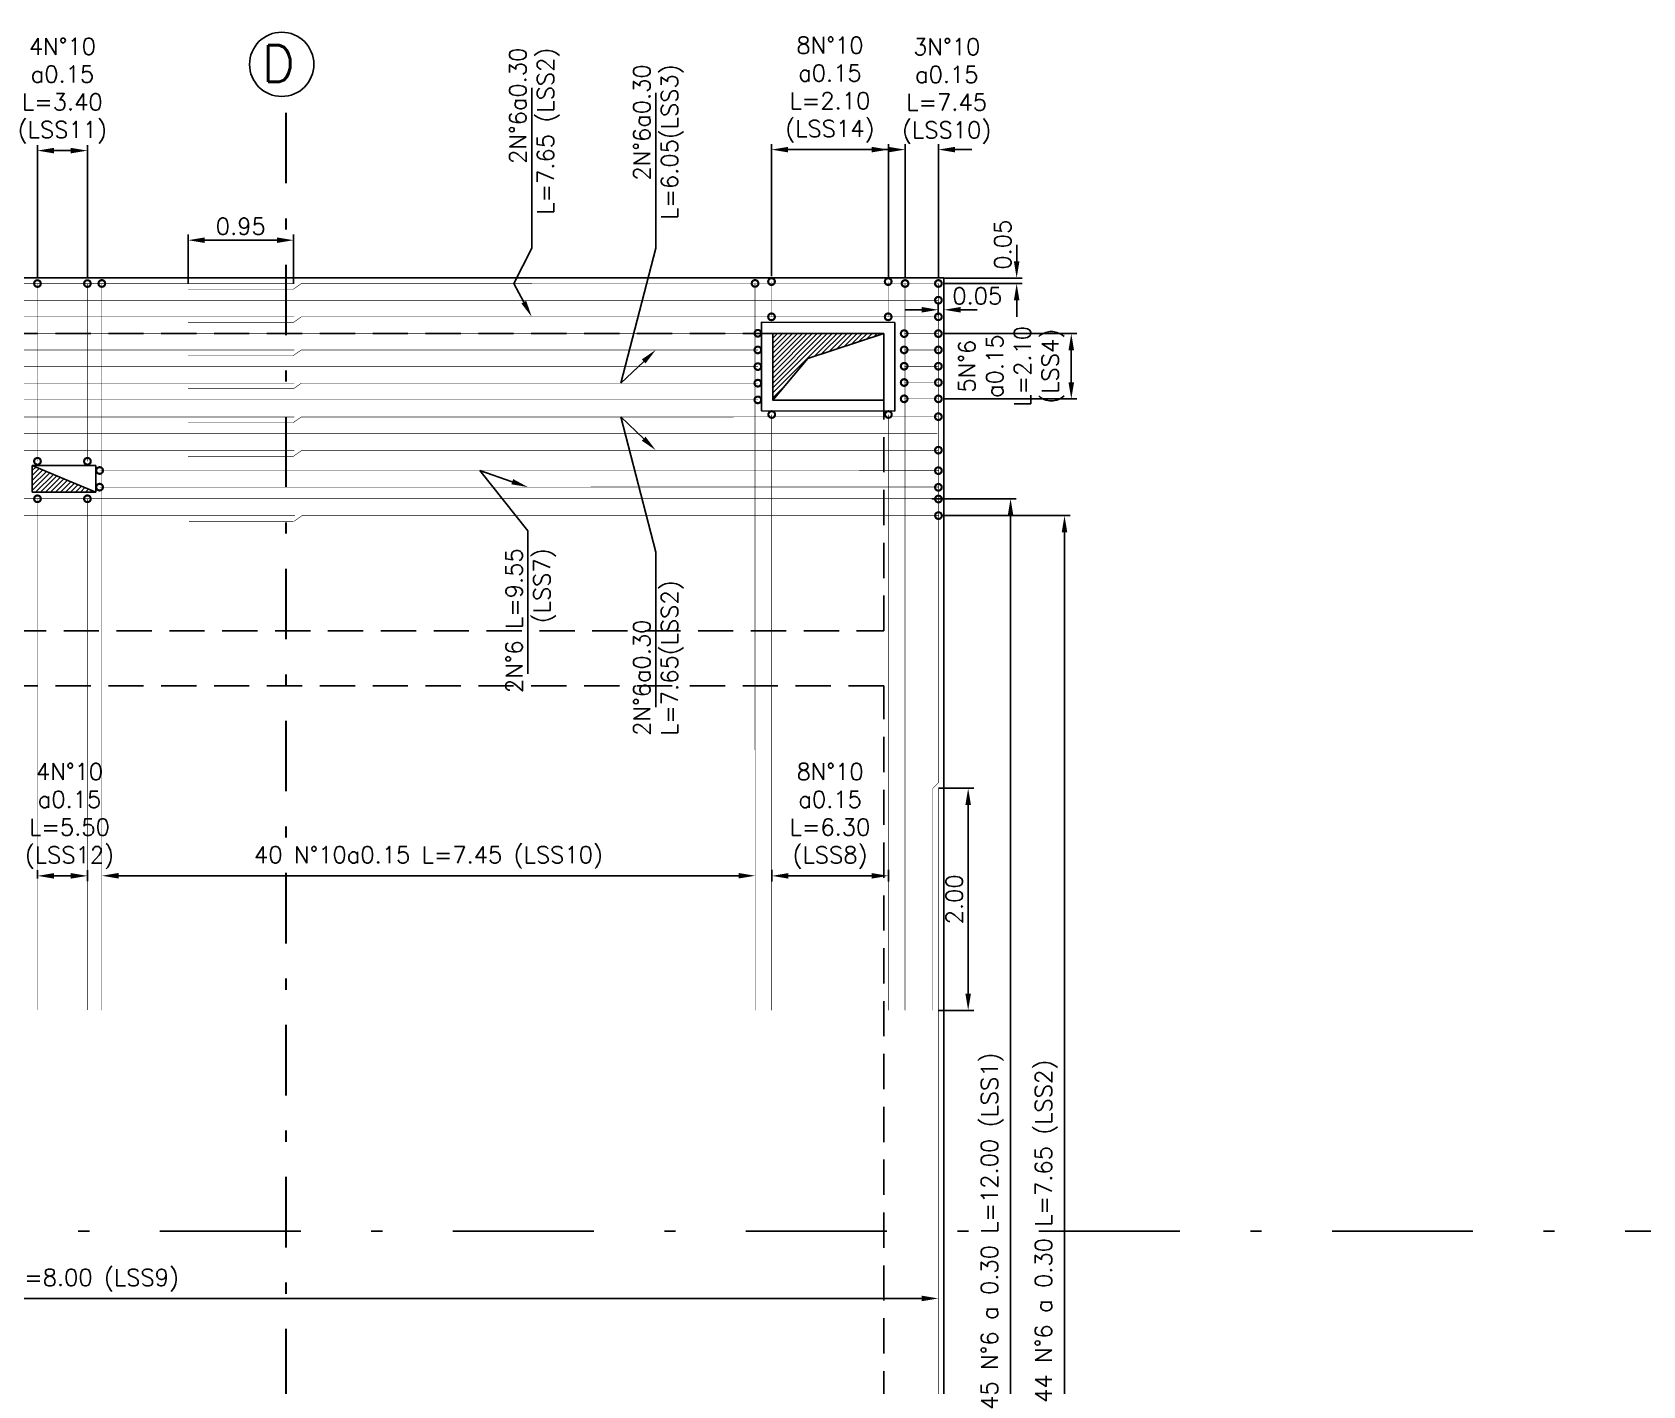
# Model space of a CAD drawing. Header units: metres. Extents: x 1080594 to 1081411, y 976871 to 977162.
# Drawn here: x 1080977.37 to 1080991.88, y 977038.03 to 977050.22 of the extents above; entities that cross this region are included whole.
import ezdxf
from ezdxf import colors
from ezdxf.entities.mleader import LeaderData, LeaderLine
from ezdxf.math import Vec2, Vec3

# ---------------------------------------------------------------- set-up
doc = ezdxf.new("R2010")
doc.units = ezdxf.units.M
doc.header["$LTSCALE"] = 25.4
doc.linetypes.add('DASHDOT', pattern=[1, 0.5, -0.25, 0, -0.25])
doc.linetypes.add('HIDDEN', pattern=[0.375, 0.25, -0.125])
for name, color, linetype in [('CIRCULOCONTRAP', 130, 'Continuous'), ('CONTRAPESO', 3, 'Continuous'), ('DIMCONTRAPESO', 1, 'Continuous'), ('EJE PUENTE', 41, 'DASHDOT'), ('PROY', 9, 'HIDDEN'), ('R175COTR', 7, 'Continuous'), ('REF', 6, 'Continuous')]:
    doc.layers.add(name, color=color, linetype=linetype)
for name, color, linetype, lineweight in [('COTA', 1, 'Continuous', 30), ('COTACIM', 20, 'Continuous', 5), ('EJECONTRAPESO', 41, 'DASHDOT', 30)]:
    doc.layers.add(name, color=color, linetype=linetype, lineweight=lineweight)
doc.styles.add('romans', font='romans.shx')
doc.dimstyles.new('Copy 75', dxfattribs={"dimtxt": 0.15, "dimasz": 0.15, "dimexe": 0.05, "dimexo": 0.05, "dimgap": 0.05, "dimtad": 1, "dimzin": 0, "dimdsep": 46, "dimtxsty": 'romans', "dimcen": 0.002, "dimclrd": 1, "dimclre": 1, "dimclrt": 3, "dimadec": 4, "dimazin": 0, "dimtfac": 1, "dimtofl": 0, "dimtmove": 1, "dimatfit": 3, "dimfxl": 1, "dimtolj": 1, "dimtzin": 0, "dimarcsym": 1})

# ---------------------------------------------------------------- blocks, each defined once
blk = doc.blocks.new('*D1528')
at = {"layer": 'Defpoints', "color": 0, "transparency": 16777216}
for p in [(1080985.523, 977045.868), (1080985.533, 977032.97), (1080986.668, 977032.97)]:
    blk.add_point(p, dxfattribs=at)
at = {"layer": 'DIMCONTRAPESO', "color": 1, "lineweight": -2, "transparency": 16777216}
for p, q in [((1080985.573, 977045.868), (1080986.718, 977045.868)), ((1080986.668, 977045.718), (1080986.668, 977033.12)), ((1080985.583, 977032.97), (1080986.718, 977032.97))]:
    blk.add_line(p, q, dxfattribs=at)
at = {"layer": 'DIMCONTRAPESO', "color": 1, "transparency": 16777216}
for points in [[(1080986.643, 977045.718), (1080986.693, 977045.718), (1080986.668, 977045.868)], [(1080986.643, 977033.12), (1080986.693, 977033.12), (1080986.668, 977032.97)]]:
    blk.add_solid(points, dxfattribs=at)
at = {"layer": 'DIMCONTRAPESO', "color": 3, "transparency": 16777216, "insert": (1080986.504, 977039.419), "char_height": 0.15, "attachment_point": 5, "rotation": 90, "style": 'romans'}
blk.add_mtext('\\A1;44 N°6 a 0.30 L=7.65 (LSS2)', dxfattribs=at)
blk = doc.blocks.new('*D1529')
at = {"layer": 'Defpoints', "color": 0, "transparency": 16777216}
for p in [(1080985.424, 977046.02), (1080985.532, 977032.82), (1080986.182, 977032.82)]:
    blk.add_point(p, dxfattribs=at)
at = {"layer": 'DIMCONTRAPESO', "color": 1, "lineweight": -2, "transparency": 16777216}
for p, q in [((1080985.474, 977046.02), (1080986.232, 977046.02)), ((1080986.182, 977045.87), (1080986.182, 977032.97)), ((1080985.582, 977032.82), (1080986.232, 977032.82))]:
    blk.add_line(p, q, dxfattribs=at)
at = {"layer": 'DIMCONTRAPESO', "color": 1, "transparency": 16777216}
for points in [[(1080986.157, 977045.87), (1080986.207, 977045.87), (1080986.182, 977046.02)], [(1080986.157, 977032.97), (1080986.207, 977032.97), (1080986.182, 977032.82)]]:
    blk.add_solid(points, dxfattribs=at)
at = {"layer": 'DIMCONTRAPESO', "color": 3, "transparency": 16777216, "insert": (1080986.017, 977039.42), "char_height": 0.15, "attachment_point": 5, "rotation": 90, "style": 'romans'}
blk.add_mtext('\\A1;45 N°6 a 0.30 L=12.00 (LSS1)', dxfattribs=at)
blk = doc.blocks.new('*D1532')
at = {"layer": 'Defpoints', "color": 0, "transparency": 16777216}
for p in [(1080968.629, 977038.814), (1080968.629, 977038.814), (1080985.532, 977038.814)]:
    blk.add_point(p, dxfattribs=at)
at = {"layer": 'DIMCONTRAPESO', "color": 1, "lineweight": -2, "transparency": 16777216}
for p, q in [((1080985.382, 977038.814), (1080968.779, 977038.814)), ((1080985.532, 977038.764), (1080985.532, 977038.764))]:
    blk.add_line(p, q, dxfattribs=at)
at = {"layer": 'DIMCONTRAPESO', "color": 1, "transparency": 16777216}
for points in [[(1080968.779, 977038.839), (1080968.779, 977038.789), (1080968.629, 977038.814)], [(1080985.382, 977038.839), (1080985.382, 977038.789), (1080985.532, 977038.814)]]:
    blk.add_solid(points, dxfattribs=at)
at = {"layer": 'DIMCONTRAPESO', "color": 3, "transparency": 16777216, "insert": (1080977.08, 977038.978), "char_height": 0.15, "attachment_point": 5, "style": 'romans'}
blk.add_mtext('\\A1;114 N°6 a 0.15 L=8.00 (LSS9)', dxfattribs=at)
blk = doc.blocks.new('*D1588')
at = {"layer": 'Defpoints', "color": 0, "transparency": 16777216}
for p in [(1080985.531, 977047.822), (1080985.582, 977047.723), (1080985.582, 977047.723)]:
    blk.add_point(p, dxfattribs=at)
at = {"layer": 'DIMCONTRAPESO', "color": 1, "lineweight": -2, "transparency": 16777216}
for p, q in [((1080985.531, 977047.772), (1080985.531, 977047.673)), ((1080985.381, 977047.723), (1080985.231, 977047.723)), ((1080985.732, 977047.723), (1080985.882, 977047.723))]:
    blk.add_line(p, q, dxfattribs=at)
at = {"layer": 'DIMCONTRAPESO', "color": 1, "transparency": 16777216}
for points in [[(1080985.381, 977047.748), (1080985.381, 977047.698), (1080985.531, 977047.723)], [(1080985.732, 977047.748), (1080985.732, 977047.698), (1080985.582, 977047.723)]]:
    blk.add_solid(points, dxfattribs=at)
at = {"layer": 'DIMCONTRAPESO', "color": 3, "transparency": 16777216, "insert": (1080985.882, 977047.848), "char_height": 0.15, "attachment_point": 5, "style": 'romans'}
blk.add_mtext('\\A1;0.05', dxfattribs=at)
blk = doc.blocks.new('*D1590')
at = {"layer": 'Defpoints', "color": 0, "transparency": 16777216}
for p in [(1080985.482, 977043.411), (1080985.8, 977043.411), (1080985.482, 977041.41)]:
    blk.add_point(p, dxfattribs=at)
at = {"layer": 'DIMCONTRAPESO', "color": 1, "lineweight": -2, "transparency": 16777216}
for p, q in [((1080985.532, 977043.411), (1080985.85, 977043.411)), ((1080985.8, 977041.56), (1080985.8, 977043.261)), ((1080985.532, 977041.41), (1080985.85, 977041.41))]:
    blk.add_line(p, q, dxfattribs=at)
at = {"layer": 'DIMCONTRAPESO', "color": 1, "transparency": 16777216}
for points in [[(1080985.775, 977043.261), (1080985.825, 977043.261), (1080985.8, 977043.411)], [(1080985.775, 977041.56), (1080985.825, 977041.56), (1080985.8, 977041.41)]]:
    blk.add_solid(points, dxfattribs=at)
at = {"layer": 'DIMCONTRAPESO', "color": 3, "transparency": 16777216, "insert": (1080985.675, 977042.41), "char_height": 0.15, "attachment_point": 5, "rotation": 90, "style": 'romans'}
blk.add_mtext('\\A1;2.00', dxfattribs=at)
blk = doc.blocks.new('*D1555')
at = {"layer": 'Defpoints', "color": 0, "transparency": 16777216}
for p in [(1080985.531, 977048.009), (1080985.531, 977047.959), (1080986.237, 977047.959)]:
    blk.add_point(p, dxfattribs=at)
at = {"layer": 'DIMCONTRAPESO', "color": 1, "lineweight": -2, "transparency": 16777216}
for p, q in [((1080986.237, 977048.159), (1080986.237, 977048.309)), ((1080985.581, 977048.009), (1080986.287, 977048.009)), ((1080985.581, 977047.959), (1080986.287, 977047.959)), ((1080986.237, 977047.809), (1080986.237, 977047.659))]:
    blk.add_line(p, q, dxfattribs=at)
at = {"layer": 'DIMCONTRAPESO', "color": 1, "transparency": 16777216}
for points in [[(1080986.212, 977048.159), (1080986.262, 977048.159), (1080986.237, 977048.009)], [(1080986.212, 977047.809), (1080986.262, 977047.809), (1080986.237, 977047.959)]]:
    blk.add_solid(points, dxfattribs=at)
at = {"layer": 'DIMCONTRAPESO', "color": 3, "transparency": 16777216, "insert": (1080986.112, 977048.309), "char_height": 0.15, "attachment_point": 5, "rotation": 90, "style": 'romans'}
blk.add_mtext('\\A1;0.05', dxfattribs=at)
blk = doc.blocks.new('*D1556')
at = {"layer": 'Defpoints', "color": 0, "transparency": 16777216}
for p in [(1080984.028, 977049.166), (1080984.028, 977047.977), (1080985.081, 977047.959)]:
    blk.add_point(p, dxfattribs=at)
at = {"layer": 'DIMCONTRAPESO', "color": 1, "lineweight": -2, "transparency": 16777216}
for p, q in [((1080984.028, 977048.027), (1080984.028, 977049.216)), ((1080985.081, 977048.009), (1080985.081, 977049.216)), ((1080984.931, 977049.166), (1080984.178, 977049.166))]:
    blk.add_line(p, q, dxfattribs=at)
at = {"layer": 'DIMCONTRAPESO', "color": 1, "transparency": 16777216}
for points in [[(1080984.178, 977049.191), (1080984.178, 977049.141), (1080984.028, 977049.166)], [(1080984.931, 977049.191), (1080984.931, 977049.141), (1080985.081, 977049.166)]]:
    blk.add_solid(points, dxfattribs=at)
at = {"layer": 'DIMCONTRAPESO', "color": 3, "transparency": 16777216, "insert": (1080984.555, 977049.706), "char_height": 0.15, "attachment_point": 5, "style": 'romans'}
blk.add_mtext('\\A1;8N°10\\Pa0.15\\PL=2.10\\P(LSS14)', dxfattribs=at)
blk = doc.blocks.new('*D1594')
at = {"layer": 'Defpoints', "color": 0, "transparency": 16777216}
for p in [(1080985.231, 977049.166), (1080985.231, 977047.959), (1080985.532, 977047.959)]:
    blk.add_point(p, dxfattribs=at)
at = {"layer": 'DIMCONTRAPESO', "color": 1, "lineweight": -2, "transparency": 16777216}
for p, q in [((1080985.231, 977048.009), (1080985.231, 977049.216)), ((1080985.532, 977048.009), (1080985.532, 977049.216)), ((1080985.081, 977049.166), (1080984.931, 977049.166)), ((1080985.682, 977049.166), (1080985.832, 977049.166))]:
    blk.add_line(p, q, dxfattribs=at)
at = {"layer": 'DIMCONTRAPESO', "color": 1, "transparency": 16777216}
for points in [[(1080985.081, 977049.191), (1080985.081, 977049.141), (1080985.231, 977049.166)], [(1080985.682, 977049.191), (1080985.682, 977049.141), (1080985.532, 977049.166)]]:
    blk.add_solid(points, dxfattribs=at)
at = {"layer": 'DIMCONTRAPESO', "color": 3, "transparency": 16777216, "insert": (1080985.607, 977049.693), "char_height": 0.15, "attachment_point": 5, "style": 'romans'}
blk.add_mtext('\\A1;3N°10\\Pa0.15\\PL=7.45\\P(LSS10)', dxfattribs=at)
blk = doc.blocks.new('*D1557')
at = {"layer": 'Defpoints', "color": 0, "transparency": 16777216}
for p in [(1080984.031, 977042.725), (1080985.081, 977042.725), (1080984.031, 977042.622)]:
    blk.add_point(p, dxfattribs=at)
at = {"layer": 'DIMCONTRAPESO', "color": 1, "lineweight": -2, "transparency": 16777216}
for p, q in [((1080984.031, 977042.675), (1080984.031, 977042.572)), ((1080985.081, 977042.675), (1080985.081, 977042.572)), ((1080984.931, 977042.622), (1080984.181, 977042.622))]:
    blk.add_line(p, q, dxfattribs=at)
at = {"layer": 'DIMCONTRAPESO', "color": 1, "transparency": 16777216}
for points in [[(1080984.181, 977042.647), (1080984.181, 977042.597), (1080984.031, 977042.622)], [(1080984.931, 977042.647), (1080984.931, 977042.597), (1080985.081, 977042.622)]]:
    blk.add_solid(points, dxfattribs=at)
at = {"layer": 'DIMCONTRAPESO', "color": 3, "transparency": 16777216, "insert": (1080984.556, 977043.161), "char_height": 0.15, "attachment_point": 5, "style": 'romans'}
blk.add_mtext('\\A1;8N°10\\Pa0.15\\PL=6.30\\P(LSS8)', dxfattribs=at)
blk = doc.blocks.new('*D1558')
at = {"layer": 'Defpoints', "color": 0, "transparency": 16777216}
for p in [(1080977.996, 977042.623), (1080977.996, 977042.623), (1080983.881, 977042.623)]:
    blk.add_point(p, dxfattribs=at)
at = {"layer": 'DIMCONTRAPESO', "color": 1, "lineweight": -2, "transparency": 16777216}
blk.add_line((1080983.731, 977042.623), (1080978.146, 977042.623), dxfattribs=at)
at = {"layer": 'DIMCONTRAPESO', "color": 1, "transparency": 16777216}
for points in [[(1080978.146, 977042.648), (1080978.146, 977042.598), (1080977.996, 977042.623)], [(1080983.731, 977042.648), (1080983.731, 977042.598), (1080983.881, 977042.623)]]:
    blk.add_solid(points, dxfattribs=at)
at = {"layer": 'DIMCONTRAPESO', "color": 3, "transparency": 16777216, "insert": (1080980.938, 977042.787), "char_height": 0.15, "attachment_point": 5, "style": 'romans'}
blk.add_mtext('\\A1;40 N°10a0.15 L=7.45 (LSS10)', dxfattribs=at)
blk = doc.blocks.new('*D1559')
at = {"layer": 'Defpoints', "color": 0, "transparency": 16777216}
for p in [(1080977.415, 977049.157), (1080977.415, 977047.959), (1080977.865, 977047.959)]:
    blk.add_point(p, dxfattribs=at)
at = {"layer": 'DIMCONTRAPESO', "color": 1, "lineweight": -2, "transparency": 16777216}
for p, q in [((1080977.415, 977048.009), (1080977.415, 977049.207)), ((1080977.865, 977048.009), (1080977.865, 977049.207)), ((1080977.715, 977049.157), (1080977.565, 977049.157))]:
    blk.add_line(p, q, dxfattribs=at)
at = {"layer": 'DIMCONTRAPESO', "color": 1, "transparency": 16777216}
for points in [[(1080977.565, 977049.182), (1080977.565, 977049.132), (1080977.415, 977049.157)], [(1080977.715, 977049.182), (1080977.715, 977049.132), (1080977.865, 977049.157)]]:
    blk.add_solid(points, dxfattribs=at)
at = {"layer": 'DIMCONTRAPESO', "color": 3, "transparency": 16777216, "insert": (1080977.64, 977049.696), "char_height": 0.15, "attachment_point": 5, "style": 'romans'}
blk.add_mtext('\\A1;4N°10\\Pa0.15\\PL=3.40\\P(LSS11)', dxfattribs=at)
blk = doc.blocks.new('*D1560')
at = {"layer": 'Defpoints', "color": 0, "transparency": 16777216}
for p in [(1080977.415, 977042.622), (1080977.415, 977042.547), (1080977.865, 977042.525)]:
    blk.add_point(p, dxfattribs=at)
at = {"layer": 'DIMCONTRAPESO', "color": 1, "lineweight": -2, "transparency": 16777216}
for p, q in [((1080977.415, 977042.597), (1080977.415, 977042.672)), ((1080977.865, 977042.575), (1080977.865, 977042.672)), ((1080977.715, 977042.622), (1080977.565, 977042.622))]:
    blk.add_line(p, q, dxfattribs=at)
at = {"layer": 'DIMCONTRAPESO', "color": 1, "transparency": 16777216}
for points in [[(1080977.565, 977042.647), (1080977.565, 977042.597), (1080977.415, 977042.622)], [(1080977.715, 977042.647), (1080977.715, 977042.597), (1080977.865, 977042.622)]]:
    blk.add_solid(points, dxfattribs=at)
at = {"layer": 'DIMCONTRAPESO', "color": 3, "transparency": 16777216, "insert": (1080977.704, 977043.161), "char_height": 0.15, "attachment_point": 5, "style": 'romans'}
blk.add_mtext('\\A1;4N°10\\Pa0.15\\PL=5.50\\P(LSS12)', dxfattribs=at)
blk = doc.blocks.new('*D1573')
at = {"layer": 'Defpoints', "color": 0, "transparency": 16777216}
for p in [(1080985.532, 977047.508), (1080986.729, 977047.508), (1080985.531, 977046.92)]:
    blk.add_point(p, dxfattribs=at)
at = {"layer": 'DIMCONTRAPESO', "color": 1, "lineweight": -2, "transparency": 16777216}
for p, q in [((1080985.582, 977047.508), (1080986.779, 977047.508)), ((1080986.729, 977047.07), (1080986.729, 977047.358)), ((1080985.581, 977046.92), (1080986.779, 977046.92))]:
    blk.add_line(p, q, dxfattribs=at)
at = {"layer": 'DIMCONTRAPESO', "color": 1, "transparency": 16777216}
for points in [[(1080986.704, 977047.358), (1080986.754, 977047.358), (1080986.729, 977047.508)], [(1080986.704, 977047.07), (1080986.754, 977047.07), (1080986.729, 977046.92)]]:
    blk.add_solid(points, dxfattribs=at)
at = {"layer": 'DIMCONTRAPESO', "color": 3, "transparency": 16777216, "insert": (1080986.189, 977047.214), "char_height": 0.15, "attachment_point": 5, "rotation": 90, "style": 'romans'}
blk.add_mtext('\\A1;5N°6\\Pa0.15\\PL=2.10\\P(LSS4)', dxfattribs=at)
blk = doc.blocks.new('*D1596')
at = {"layer": 'COTA', "color": 1, "lineweight": -2, "transparency": 16777216}
for p, q in [((1080978.773, 977047.959), (1080978.773, 977048.4)), ((1080979.572, 977048.35), (1080978.923, 977048.35)), ((1080979.722, 977047.959), (1080979.722, 977048.4))]:
    blk.add_line(p, q, dxfattribs=at)
at = {"layer": 'COTA', "color": 1, "transparency": 16777216}
for points in [[(1080978.923, 977048.375), (1080978.923, 977048.325), (1080978.773, 977048.35)], [(1080979.572, 977048.375), (1080979.572, 977048.325), (1080979.722, 977048.35)]]:
    blk.add_solid(points, dxfattribs=at)
at = {"layer": 'Defpoints', "color": 0, "transparency": 16777216}
for p in [(1080978.773, 977048.35), (1080978.773, 977047.909), (1080979.722, 977047.909)]:
    blk.add_point(p, dxfattribs=at)
at = {"layer": 'COTA', "color": 3, "transparency": 16777216, "insert": (1080979.247, 977048.475), "char_height": 0.15, "attachment_point": 5, "style": 'romans'}
blk.add_mtext('\\A1;0.95', dxfattribs=at)

msp = doc.modelspace()

# ---------------------------------------------------------------- hatches: boundary and pattern name
at = {"layer": 'DIMCONTRAPESO'}
h = msp.add_hatch(dxfattribs=at)
h.set_pattern_fill('ANSI31', color=9, scale=0.01)
h.set_pattern_definition([(45, (308.008454, 0), (-0.0224506403027, 0.0224506403027), [])])
h.paths.add_polyline_path([(1080985.038986, 977047.509603), (1080984.03912, 977047.509603), (1080984.03912, 977046.909603), (1080984.354911, 977047.283143)])
h = msp.add_hatch(dxfattribs=at)
h.set_pattern_fill('ANSI31', color=9, scale=0.01)
h.set_pattern_definition([(45, (315.079276, -14.751402), (-0.0224506403027, 0.0224506403027), [])])
h.paths.add_polyline_path([(1080977.368164, 977046.079619), (1080977.939845, 977046.079619), (1080977.654005, 977046.199619), (1080977.368164, 977046.319619)])

# ---------------------------------------------------------------- linework, layer by layer
at = {"layer": 'CIRCULOCONTRAP'}
msp.add_circle((1080979.615596, 977049.934356), 0.289667, dxfattribs=at)
at = {"layer": 'CONTRAPESO'}
for points in [[(1080985.581717, 977048.00955), (1080968.578986, 977048.00955), (1080968.578986, 977030.827608), (1080985.581717, 977030.828608)], [(1080985.138986, 977047.609603), (1080983.939062, 977047.611606), (1080983.939062, 977046.811606), (1080985.138986, 977046.809603)], [(1080985.038986, 977047.509603), (1080984.03912, 977047.509603), (1080984.03912, 977046.909603), (1080985.038986, 977046.909603)], [(1080977.939845, 977046.319619), (1080977.368164, 977046.319619), (1080977.368164, 977046.079619), (1080977.939845, 977046.079619)]]:
    msp.add_lwpolyline(points, close=True, dxfattribs=at)
at = {"layer": 'DIMCONTRAPESO', "color": 2}
for points in [[(1080985.038986, 977047.509603), (1080984.354911, 977047.283143), (1080984.03912, 977046.909603)], [(1080977.939845, 977046.079345), (1080977.654005, 977046.199345), (1080977.368164, 977046.319345)]]:
    msp.add_lwpolyline(points, dxfattribs=at)
at = {"layer": 'EJE PUENTE', "ltscale": 0.1}
msp.add_lwpolyline([(1080965.318063, 977039.41891), (1081093.481143, 977039.41891)], dxfattribs=at)
at = {"layer": 'EJECONTRAPESO', "ltscale": 0.05}
msp.add_lwpolyline([(1080979.651743, 977049.498915), (1080979.651743, 977030.445989)], dxfattribs=at)
at = {"layer": 'PROY', "color": 252, "ltscale": 0.05}
msp.add_lwpolyline([(1080969.078986, 977044.829603), (1080969.078986, 977044.829603), (1080985.038986, 977044.829603), (1080985.038986, 977047.509603), (1080969.078986, 977047.509603), (1080969.078986, 977044.829603)], dxfattribs=at)
msp.add_lwpolyline([(1080985.038986, 977034.508608), (1080985.038986, 977044.334456), (1080969.078986, 977044.334456), (1080969.078986, 977034.508608)], close=True, dxfattribs=at)
at = {"layer": 'REF', "ltscale": 0.1, "const_width": 0.005}
for points in [[(1080979.728986, 977047.958931), (1080968.628985, 977047.958929)], [(1080977.415295, 977046.35781), (1080977.415295, 977047.958929)], [(1080977.865295, 977046.35781), (1080977.865295, 977047.958929)], [(1080977.995634, 977041.409338), (1080977.995634, 977043.410335), (1080977.995545, 977043.460226), (1080977.995011, 977047.959494)], [(1080978.772724, 977047.908805), (1080979.721516, 977047.909022), (1080979.792409, 977047.958928), (1080985.531716, 977047.959497)], [(1080983.880741, 977041.409306), (1080983.880741, 977043.410303), (1080983.880652, 977043.460193), (1080983.880119, 977047.959462)], [(1080984.028346, 977047.976663), (1080984.028308, 977047.659416)], [(1080985.07941, 977047.976663), (1080985.079373, 977047.6594)], [(1080985.231806, 977041.409338), (1080985.231806, 977043.410335), (1080985.231717, 977043.460226), (1080985.231184, 977047.959494)], [(1080985.481624, 977041.409671), (1080985.481624, 977043.410668), (1080985.531717, 977043.460564), (1080985.531184, 977047.959833)], [(1080974.431717, 977047.807662), (1080985.5312, 977047.807665)], [(1080979.728986, 977047.658931), (1080968.628985, 977047.658929)], [(1080978.772724, 977047.608805), (1080979.721516, 977047.609022), (1080979.792409, 977047.658928), (1080985.531716, 977047.659497)], [(1080972.805201, 977047.510875), (1080983.905201, 977047.510877)], [(1080985.531716, 977047.508085), (1080985.223644, 977047.508085)], [(1080979.728986, 977047.361241), (1080968.628985, 977047.361239)], [(1080978.772724, 977047.311117), (1080979.721516, 977047.311334), (1080979.792409, 977047.361241), (1080983.905201, 977047.361241)], [(1080985.531716, 977047.361154), (1080985.223644, 977047.361154)], [(1080972.805201, 977047.210875), (1080983.905201, 977047.210877)], [(1080985.531716, 977047.214223), (1080985.223644, 977047.214223)], [(1080979.728986, 977047.061241), (1080968.628985, 977047.061239)], [(1080978.772724, 977047.011117), (1080979.721516, 977047.011334), (1080979.792409, 977047.061241), (1080983.90353, 977047.061241)], [(1080985.531716, 977047.067292), (1080985.223644, 977047.067292)], [(1080972.805201, 977046.910875), (1080983.905201, 977046.910877)], [(1080985.531716, 977046.920361), (1080985.223644, 977046.920361)], [(1080979.728986, 977046.757298), (1080968.628985, 977046.757296)], [(1080978.772724, 977046.707175), (1080979.721516, 977046.707392), (1080979.792409, 977046.757298), (1080985.531716, 977046.757867)], [(1080984.030742, 977041.409322), (1080984.030742, 977043.410319), (1080984.030652, 977043.460209), (1080984.030243, 977046.779052)], [(1080985.081807, 977041.409338), (1080985.081807, 977043.410335), (1080985.081717, 977043.460226), (1080985.081308, 977046.779052)], [(1080974.431717, 977046.607466), (1080985.521264, 977046.607468)], [(1080979.728986, 977046.45316), (1080968.628985, 977046.453158)], [(1080978.772724, 977046.403037), (1080979.721516, 977046.403254), (1080979.792409, 977046.45316), (1080985.531716, 977046.45373)], [(1080985.537251, 977046.275162), (1080977.975334, 977046.274595)], [(1080974.431717, 977046.01996), (1080985.537978, 977046.019962)], [(1080977.415295, 977046.01973), (1080977.415295, 977041.412632)], [(1080977.865295, 977046.01973), (1080977.865295, 977041.412632)], [(1080985.537251, 977046.125162), (1080977.975334, 977046.124595)], [(1080979.735248, 977045.867461), (1080968.635247, 977045.867459)], [(1080978.778986, 977045.817335), (1080979.727778, 977045.817552), (1080979.798671, 977045.867459), (1080985.537978, 977045.868028)], [(1080985.531717, 977043.407762), (1080985.531717, 977035.460668)]]:
    msp.add_lwpolyline(points, dxfattribs=at)
at = {"layer": 'REF', "ltscale": 0.1, "const_width": 0.06}
for points in [[(1080977.42482, 977047.959183, -1), (1080977.40577, 977047.959183, -1)], [(1080977.87482, 977047.959183, -1), (1080977.85577, 977047.959183, -1)], [(1080978.004536, 977047.959805, -1), (1080977.985486, 977047.959805, -1)], [(1080983.889644, 977047.960493, -1), (1080983.870594, 977047.960493, -1)], [(1080984.037976, 977047.976663, 1), (1080984.018926, 977047.976663, 1)], [(1080985.089041, 977047.976663, 1), (1080985.069991, 977047.976663, 1)], [(1080985.240813, 977047.959497, -1), (1080985.221763, 977047.959497, -1)], [(1080985.240814, 977047.959833, -1), (1080985.221764, 977047.959833, -1)], [(1080985.541241, 977047.959497, -1), (1080985.522191, 977047.959497, -1)], [(1080985.541242, 977047.959833, -1), (1080985.522192, 977047.959833, -1)], [(1080985.522191, 977047.809132, 1), (1080985.541241, 977047.809132, 1)], [(1080984.037966, 977047.6594, 1), (1080984.018916, 977047.6594, 1)], [(1080985.089003, 977047.659449, 1), (1080985.069953, 977047.659449, 1)], [(1080985.541241, 977047.659497, -1), (1080985.522191, 977047.659497, -1)], [(1080983.914726, 977047.510877, -1), (1080983.895676, 977047.510877, -1)], [(1080985.233169, 977047.508085, -1), (1080985.214119, 977047.508085, -1)], [(1080985.541241, 977047.508085, -1), (1080985.522191, 977047.508085, -1)], [(1080983.914726, 977047.361241, -1), (1080983.895676, 977047.361241, -1)], [(1080985.233169, 977047.361154, -1), (1080985.214119, 977047.361154, -1)], [(1080985.541241, 977047.361154, -1), (1080985.522191, 977047.361154, -1)], [(1080983.914726, 977047.210877, -1), (1080983.895676, 977047.210877, -1)], [(1080985.233169, 977047.214223, -1), (1080985.214119, 977047.214223, -1)], [(1080985.541241, 977047.214223, -1), (1080985.522191, 977047.214223, -1)], [(1080983.914726, 977047.061241, -1), (1080983.895676, 977047.061241, -1)], [(1080985.233169, 977047.067292, -1), (1080985.214119, 977047.067292, -1)], [(1080985.541241, 977047.067292, -1), (1080985.522191, 977047.067292, -1)], [(1080983.914726, 977046.910877, -1), (1080983.895676, 977046.910877, -1)], [(1080985.233169, 977046.920361, -1), (1080985.214119, 977046.920361, -1)], [(1080985.541241, 977046.920361, -1), (1080985.522191, 977046.920361, -1)], [(1080984.039873, 977046.779052, -1), (1080984.020823, 977046.779052, -1)], [(1080985.090938, 977046.779052, -1), (1080985.071888, 977046.779052, -1)], [(1080985.541241, 977046.759497, -1), (1080985.522191, 977046.759497, -1)], [(1080985.541241, 977046.457664, -1), (1080985.522191, 977046.457664, -1)], [(1080977.42482, 977046.35781, -1), (1080977.40577, 977046.35781, -1)], [(1080977.87482, 977046.35781, -1), (1080977.85577, 977046.35781, -1)], [(1080977.984859, 977046.274595, -1), (1080977.965809, 977046.274595, -1)], [(1080985.541305, 977046.273236, -1), (1080985.522255, 977046.273236, -1)], [(1080977.984859, 977046.124595, -1), (1080977.965809, 977046.124595, -1)], [(1080985.541305, 977046.123236, -1), (1080985.522255, 977046.123236, -1)], [(1080977.42482, 977046.01973, -1), (1080977.40577, 977046.01973, -1)], [(1080977.87482, 977046.01973, -1), (1080977.85577, 977046.01973, -1)], [(1080985.541968, 977046.01772, -1), (1080985.522918, 977046.01772, -1)], [(1080985.542029, 977045.868033, -1), (1080985.522979, 977045.868033, -1)]]:
    msp.add_lwpolyline(points, format="xyb", close=True, dxfattribs=at)

# ---------------------------------------------------------------- texts
at = {"layer": 'R175COTR', "insert": (1080979.733207, 977050.106198, 308.056641), "char_height": 0.33, "width": 0.41500103, "attachment_point": 3, "rotation": 0.0000363, "style": 'romans'}
msp.add_mtext('{\\C0;D}', dxfattribs=at)

# ---------------------------------------------------------------- dimensions: what is measured, and where the dimension line sits
at = {"layer": 'COTA', "color": 2}
dim = msp.add_linear_dim(base=(1080978.772724, 977048.349594), p1=(1080979.721516, 977047.909022), p2=(1080978.772724, 977047.908805), angle=180, dimstyle='Copy 75', dxfattribs=at)
dim.commit()
dim.dimension.update_dxf_attribs({"geometry": '*D1596', "text_midpoint": (1080979.24712, 977048.474594)})
at = {"layer": 'DIMCONTRAPESO', "color": 2}
for base, p1, p2, angle, text, picture, middle in [((1080977.415295, 977049.156804), (1080977.865295, 977047.958931), (1080977.415295, 977047.959183), 180, '4N°10\\Pa0.15\\PL=3.40\\P(LSS11)', '*D1559', (1080977.640295, 977049.156804)), ((1080984.028451, 977049.166392), (1080985.081289, 977047.959446), (1080984.028451, 977047.976663), 180, '8N°10\\Pa0.15\\PL=2.10\\P(LSS14)', '*D1556', (1080984.55487, 977049.166392)), ((1080985.231184, 977049.166392), (1080985.531717, 977047.959494), (1080985.231184, 977047.959494), 180, '3N°10\\Pa0.15\\PL=7.45\\P(LSS10)', '*D1594', (1080985.606717, 977049.153892)), ((1080986.728669, 977047.508085), (1080985.531296, 977046.920361), (1080985.531716, 977047.508085), 270, '5N°6\\Pa0.15\\PL=2.10\\P(LSS4)', '*D1573', (1080986.728669, 977047.214223)), ((1080977.415295, 977042.621798), (1080977.865295, 977042.525263), (1080977.415295, 977042.547499), 180, '4N°10\\Pa0.15\\PL=5.50\\P(LSS12)', '*D1560', (1080977.704002, 977042.621798)), ((1080984.030742, 977042.621798), (1080985.081289, 977042.724679), (1080984.030742, 977042.724711), 180, '8N°10\\Pa0.15\\PL=6.30\\P(LSS8)', '*D1557', (1080984.556016, 977042.621798))]:
    dim = msp.add_linear_dim(base=base, p1=p1, p2=p2, angle=angle, text=text, dimstyle='Copy 75', dxfattribs=at)
    dim.commit()
    dim.dimension.update_dxf_attribs({"geometry": picture, "text_midpoint": middle, "dimtype": 160})
for base, p1, p2, angle, picture, middle in [((1080986.237499, 977047.959214), (1080985.530951, 977048.009214), (1080985.530957, 977047.959214), 270, '*D1555', (1080986.237499, 977048.309214)), ((1080985.581717, 977047.722631), (1080985.5312, 977047.821973), (1080985.581717, 977047.722631), 180, '*D1588', (1080985.881717, 977047.722631))]:
    dim = msp.add_linear_dim(base=base, p1=p1, p2=p2, angle=angle, dimstyle='Copy 75', dxfattribs=at)
    dim.commit()
    dim.dimension.update_dxf_attribs({"geometry": picture, "text_midpoint": middle, "dimtype": 160})
for base, p1, p2, angle, text, picture, middle in [((1080986.181735, 977032.820099), (1080985.424016, 977046.019962), (1080985.532443, 977032.820099), 90, '45 N°6 a 0.30 L=12.00 (LSS1)', '*D1529', (1080986.017449, 977039.420031)), ((1080986.667861, 977032.969787), (1080985.522979, 977045.868033), (1080985.532504, 977032.969787), 90, '44 N°6 a 0.30 L=7.65 (LSS2)', '*D1528', (1080986.503576, 977039.41891)), ((1080977.995634, 977042.62272), (1080983.880741, 977042.62272), (1080977.995634, 977042.62272), 180, '40 N°10a0.15 L=7.45 (LSS10)', '*D1558', (1080980.938187, 977042.787005)), ((1080968.628986, 977038.813749), (1080985.531717, 977038.814437), (1080968.628986, 977038.813749), 180, '114 N°6 a 0.15 L=8.00 (LSS9)', '*D1532', (1080977.080352, 977038.978035))]:
    dim = msp.add_linear_dim(base=base, p1=p1, p2=p2, angle=angle, text=text, dimstyle='Copy 75', dxfattribs=at)
    dim.commit()
    dim.dimension.update_dxf_attribs({"geometry": picture, "text_midpoint": middle})
dim = msp.add_linear_dim(base=(1080985.800206, 977043.410668), p1=(1080985.481624, 977041.409671), p2=(1080985.481624, 977043.410668), angle=90, dimstyle='Copy 75', dxfattribs=at)
dim.commit()
dim.dimension.update_dxf_attribs({"geometry": '*D1590', "text_midpoint": (1080985.675206, 977042.410169)})

# ---------------------------------------------------------------- leaders
at = {"layer": 'COTACIM'}
ml = msp.add_multileader_mtext('Standard', dxfattribs=at)
ml.set_content('2N°6a0.30\\PL=7.65 (LSS2)', color=3, style='romans')
ml.set_leader_properties(color=256)
ml.build(insert=Vec2(0, 0))
ml.multileader.update_dxf_attribs({"text_left_attachment_type": 6, "text_right_attachment_type": 6, "dogleg_length": 0.15602, "arrow_head_size": 0.15})
ctx = ml.context
ctx.base_point, ctx.char_height, ctx.arrow_head_size, ctx.landing_gap_size, ctx.plane_origin, ctx.plane_x_axis, ctx.plane_y_axis = Vec3(1080981.867912, 977048.435044), 0.15, 0.15, 0, Vec3(1080980.836972, 977050.48648), Vec3(0, 1), Vec3(-1, 0)
ctx.left_attachment, ctx.right_attachment, ctx.text_align_type = 6, 6, 2
notes = []
notes.append((ctx, [(1, (1, 1, 0), (1080981.867912, 977048.279025), (0, 1), 0.15602, [(1, [(1080981.867927, 977047.659134), (1080981.707302, 977047.959118)], 0, [])])]))
ctx.mtext.insert, ctx.mtext.text_direction, ctx.mtext.rotation, ctx.mtext.alignment, ctx.mtext.flow_direction = Vec3(1080981.667912, 977050.085044), Vec3(0, 1), 1.570796327, 3, 5
ml = msp.add_multileader_mtext('Standard', dxfattribs=at)
ml.set_content('2N°6a0.30 \\PL=6.05(LSS3)', color=3, style='romans')
ml.set_leader_properties(color=256)
ml.build(insert=Vec2(0, 0))
ml.multileader.update_dxf_attribs({"text_left_attachment_type": 6, "text_right_attachment_type": 6, "dogleg_length": 0.15602, "arrow_head_size": 0.15})
ctx = ml.context
ctx.base_point, ctx.char_height, ctx.arrow_head_size, ctx.landing_gap_size, ctx.plane_origin, ctx.plane_x_axis, ctx.plane_y_axis = Vec3(1080982.985105, 977048.435044), 0.15, 0.15, 0, Vec3(1080981.954166, 977050.48648), Vec3(0, 1), Vec3(-1, 0)
ctx.left_attachment, ctx.right_attachment, ctx.text_align_type = 6, 6, 2
notes.append((ctx, [(1, (1, 1, 0), (1080982.985105, 977048.279025), (0, 1), 0.15602, [(1, [(1080982.985371, 977047.361241), (1080982.67011, 977047.061241)], 0, [])])]))
ctx.mtext.insert, ctx.mtext.text_direction, ctx.mtext.rotation, ctx.mtext.width, ctx.mtext.alignment, ctx.mtext.flow_direction = Vec3(1080982.785105, 977049.935044), Vec3(0, 1), 1.570796327, 4.21276413, 3, 5
ml = msp.add_multileader_mtext('Standard', dxfattribs=at)
ml.set_content('2N°6a0.30 \\PL=7.65(LSS2)', color=3, style='romans')
ml.set_leader_properties(color=256)
ml.build(insert=Vec2(0, 0))
ml.multileader.update_dxf_attribs({"text_left_attachment_type": 6, "text_right_attachment_type": 6, "dogleg_length": 0.15602, "arrow_head_size": 0.15})
ctx = ml.context
ctx.base_point, ctx.char_height, ctx.arrow_head_size, ctx.landing_gap_size, ctx.plane_origin, ctx.plane_x_axis, ctx.plane_y_axis = Vec3(1080982.985175, 977043.88378), 0.15, 0.15, 0, Vec3(1080981.954235, 977043.332344), Vec3(0, 1), Vec3(-1, 0)
ctx.left_attachment, ctx.right_attachment = 6, 6
notes.append((ctx, [(1, (1, 1, 0), (1080982.985175, 977045.5398), (0, -1), 0.15602, [(1, [(1080982.98544, 977046.457584), (1080982.67018, 977046.757584)], 0, [])])]))
ctx.mtext.insert, ctx.mtext.text_direction, ctx.mtext.rotation, ctx.mtext.width, ctx.mtext.flow_direction = Vec3(1080982.785175, 977043.88378), Vec3(0, 1), 1.570796327, 4.21276413, 5
ml = msp.add_multileader_mtext('Standard', dxfattribs=at)
ml.set_content('2N°6 L=9.55\\P(LSS7)', color=3, style='romans')
ml.set_leader_properties(color=256)
ml.build(insert=Vec2(0, 0))
ml.multileader.update_dxf_attribs({"text_left_attachment_type": 6, "text_right_attachment_type": 6, "dogleg_length": 0.15602, "arrow_head_size": 0.15})
ctx = ml.context
ctx.base_point, ctx.char_height, ctx.arrow_head_size, ctx.landing_gap_size, ctx.plane_origin, ctx.plane_x_axis, ctx.plane_y_axis = Vec3(1080981.834426, 977044.152279), 0.15, 0.15, 0, Vec3(1080980.701884, 977045.661459), Vec3(0, 1), Vec3(-1, 0)
ctx.left_attachment, ctx.right_attachment, ctx.text_align_type = 6, 6, 2
notes.append((ctx, [(0, (1, 1, 0), (1080981.834426, 977045.729728), (0, -1), 0.15602, [(1, [(1080981.834434, 977046.124886), (1080981.401022, 977046.274854)], 0, [])])]))
ctx.mtext.insert, ctx.mtext.text_direction, ctx.mtext.rotation, ctx.mtext.width, ctx.mtext.alignment, ctx.mtext.flow_direction = Vec3(1080981.634426, 977045.573708), Vec3(0, 1), 1.570796327, 2.37031688, 3, 5
for ctx, leaders in notes:
    for number, flags, end, landing, length, lines in leaders:
        leader = LeaderData()
        leader.index, (leader.has_last_leader_line, leader.has_dogleg_vector, leader.attachment_direction) = number, flags
        leader.last_leader_point, leader.dogleg_vector, leader.dogleg_length = Vec3(end), Vec3(landing), length
        for number, points, colour, breaks in lines:
            line = LeaderLine()
            line.index, line.vertices, line.color, line.breaks = number, Vec3.list(points), colors.encode_raw_color(colour), breaks
            leader.lines.append(line)
        ctx.leaders.append(leader)

doc.saveas('drawing.dxf')
